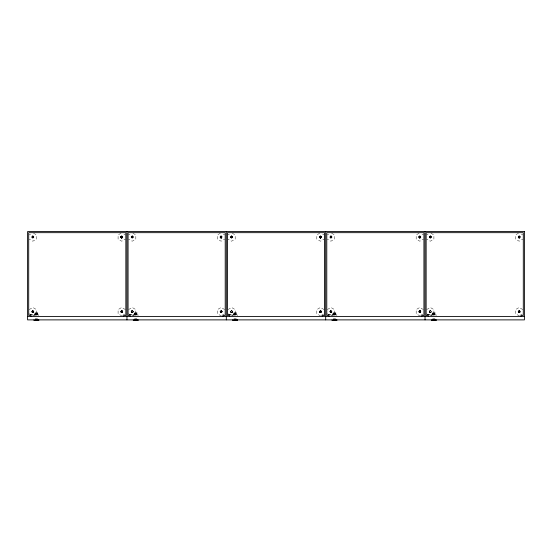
<?xml version="1.0" encoding="UTF-8"?>
<svg xmlns="http://www.w3.org/2000/svg" width="552" height="552" viewBox="0 0 552 552"><rect width="100%" height="100%" fill="white"/><g stroke="black" fill="none" stroke-linecap="round" stroke-linejoin="round"><path stroke-width="0.41" stroke-dasharray="2.76 2.07" d="M30.243 314.909L30.25 314.247M30.532 314.909L30.532 314.247M33.872 237.201L33.665 237.167A0.842 0.842 0 0 1 32.002 237.167L31.795 237.201A1.049 1.049 0 0 0 33.872 237.201L33.872 236.836A1.049 1.049 0 0 0 31.795 236.836L33.196 238.009M34.183 315.406L34.183 315.019M35.369 314.909L35.369 314.247M35.376 314.026L35.376 312.922M35.521 314.916L35.521 314.254M35.666 314.033L35.666 312.929M35.901 314.033L35.901 312.929M36.846 314.916L36.846 314.254M36.874 314.033L36.874 312.929M37.129 314.916L37.129 314.254M37.108 314.033L37.108 312.929M37.281 314.916L37.281 314.254M37.398 314.033L37.398 312.929M38.04 314.916L38.04 314.254M38.585 315.413L38.585 315.026M122.765 311.852L122.558 311.818A0.842 0.842 0 0 1 120.895 311.818L120.688 311.852A1.049 1.049 0 0 0 122.765 311.852L122.765 311.487A1.049 1.049 0 0 0 120.688 311.487L122.089 312.66M120.688 237.201L120.895 236.87L120.688 237.201A1.049 1.049 0 0 0 122.765 237.201L122.765 236.836A1.049 1.049 0 0 0 120.688 236.836L122.089 236.028M121.364 238.009L122.765 236.836M129.603 314.909L129.61 314.247M129.892 314.909L129.892 314.247M133.232 237.201L133.025 237.167A0.842 0.842 0 0 1 131.362 237.167L131.155 237.201A1.049 1.049 0 0 0 133.232 237.201L133.232 236.836A1.049 1.049 0 0 0 131.155 236.836L132.556 238.009M133.543 315.406L133.543 315.019M134.729 314.909L134.729 314.247M134.736 314.026L134.736 312.922M134.881 314.916L134.881 314.254M135.026 314.033L135.026 312.929M135.261 314.033L135.261 312.929M136.206 314.916L136.206 314.254M136.234 314.033L136.234 312.929M136.489 314.916L136.489 314.254M136.468 314.033L136.468 312.929M136.641 314.916L136.641 314.254M136.758 314.033L136.758 312.929M137.4 314.916L137.4 314.254M137.945 315.413L137.945 315.026M222.125 311.852L221.918 311.818A0.842 0.842 0 0 1 220.255 311.818L220.048 311.852A1.049 1.049 0 0 0 222.125 311.852L222.125 311.487A1.049 1.049 0 0 0 220.048 311.487L221.449 312.66M220.048 237.201L220.255 236.87L220.048 237.201A1.049 1.049 0 0 0 222.125 237.201L222.125 236.836A1.049 1.049 0 0 0 220.048 236.836L221.449 236.028M220.724 238.009L222.125 236.836M228.963 314.909L228.97 314.247M229.252 314.909L229.252 314.247M232.592 237.201L232.385 237.167A0.842 0.842 0 0 1 230.722 237.167L230.515 237.201A1.049 1.049 0 0 0 232.592 237.201L232.592 236.836A1.049 1.049 0 0 0 230.515 236.836L231.916 238.009M232.903 315.406L232.903 315.019M234.089 314.909L234.089 314.247M234.096 314.026L234.096 312.922M234.241 314.916L234.241 314.254M234.386 314.033L234.386 312.929M234.621 314.033L234.621 312.929M235.566 314.916L235.566 314.254M235.594 314.033L235.594 312.929M235.849 314.916L235.849 314.254M235.828 314.033L235.828 312.929M236.001 314.916L236.001 314.254M236.118 314.033L236.118 312.929M236.76 314.916L236.76 314.254M237.305 315.413L237.305 315.026M321.485 311.852L321.278 311.818A0.842 0.842 0 0 1 319.615 311.818L319.408 311.852A1.049 1.049 0 0 0 321.485 311.852L321.485 311.487A1.049 1.049 0 0 0 319.408 311.487L320.809 312.66M319.408 237.201L319.615 236.87L319.408 237.201A1.049 1.049 0 0 0 321.485 237.201L321.485 236.836A1.049 1.049 0 0 0 319.408 236.836L320.809 236.028M320.084 238.009L321.485 236.836M328.323 314.909L328.33 314.247M328.612 314.909L328.612 314.247M331.952 237.201L331.745 237.167A0.842 0.842 0 0 1 330.082 237.167L329.875 237.201A1.049 1.049 0 0 0 331.952 237.201L331.952 236.836A1.049 1.049 0 0 0 329.875 236.836L331.276 238.009M332.263 315.406L332.263 315.019M333.449 314.909L333.449 314.247M333.456 314.026L333.456 312.922M333.601 314.916L333.601 314.254M333.746 314.033L333.746 312.929M333.981 314.033L333.981 312.929M334.926 314.916L334.926 314.254M334.954 314.033L334.954 312.929M335.209 314.916L335.209 314.254M335.188 314.033L335.188 312.929M335.361 314.916L335.361 314.254M335.478 314.033L335.478 312.929M336.12 314.916L336.12 314.254M336.665 315.413L336.665 315.026M420.845 311.852L420.638 311.818A0.842 0.842 0 0 1 418.975 311.818L418.768 311.852A1.049 1.049 0 0 0 420.845 311.852L420.845 311.487A1.049 1.049 0 0 0 418.768 311.487L420.169 312.66M418.768 237.201L418.975 236.87L418.768 237.201A1.049 1.049 0 0 0 420.845 237.201L420.845 236.836A1.049 1.049 0 0 0 418.768 236.836L420.169 236.028M419.444 238.009L420.845 236.836M427.683 314.909L427.69 314.247M427.972 314.909L427.972 314.247M431.312 237.201L431.105 237.167A0.842 0.842 0 0 1 429.442 237.167L429.235 237.201A1.049 1.049 0 0 0 431.312 237.201L431.312 236.836A1.049 1.049 0 0 0 429.235 236.836L430.636 238.009M431.623 315.406L431.623 315.019M432.809 314.909L432.809 314.247M432.816 314.026L432.816 312.922M432.961 314.916L432.961 314.254M433.106 314.033L433.106 312.929M433.341 314.033L433.341 312.929M434.286 314.916L434.286 314.254M434.314 314.033L434.314 312.929M434.569 314.916L434.569 314.254M434.548 314.033L434.548 312.929M434.721 314.916L434.721 314.254M434.838 314.033L434.838 312.929M435.48 314.916L435.48 314.254M436.025 315.413L436.025 315.026M520.205 311.852L519.998 311.818A0.842 0.842 0 0 1 518.335 311.818L518.128 311.852A1.049 1.049 0 0 0 520.205 311.852L520.205 311.487A1.049 1.049 0 0 0 518.128 311.487L519.529 312.66M518.128 237.201L518.335 236.87L518.128 237.201A1.049 1.049 0 0 0 520.205 237.201L520.205 236.836A1.049 1.049 0 0 0 518.128 236.836L519.529 236.028M518.804 238.009L520.205 236.836M32.471 312.66C34.334 312.715 30.815 312.708 31.919 311.142L32.83 310.617L33.741 311.142L33.872 311.852L33.196 312.66M33.196 310.679L32.154 310.866L32.83 310.617L33.741 311.142L33.506 310.866M131.831 312.66C133.694 312.715 130.175 312.708 131.279 311.142L132.19 310.617L133.101 311.142L133.232 311.852L132.556 312.66M132.556 310.679L131.514 310.866L132.19 310.617L133.101 311.142L132.866 310.866M231.191 312.66C233.054 312.715 229.535 312.708 230.639 311.142C231.619 309.541 233.662 311.977 231.916 312.66M231.916 310.679L230.75 311.204L230.874 312.473M330.551 312.66C332.366 312.984 331.98 309.672 330.234 310.866C328.468 313.108 333.36 313.108 331.586 310.866M331.276 310.679L330.551 310.679M429.911 312.66C431.726 312.984 431.34 309.672 429.594 310.866C427.828 313.108 432.72 313.108 430.946 310.866M430.636 310.679L429.911 310.679M32.154 312.473L32.154 310.866M33.506 312.473L33.637 311.204M131.514 312.473L131.514 310.866M132.866 312.473L132.998 311.204M232.226 312.473L232.226 310.866M330.234 312.473L330.234 310.866M429.594 312.473L429.594 310.866M31.726 237.015L32.83 235.911L33.934 237.015L32.83 238.119L31.726 237.015L33.196 236.028M120.819 237.546L121.73 238.071L122.779 237.015L121.73 235.911L120.626 237.015L121.73 238.119L122.834 237.015L121.364 236.028M131.086 237.015L132.19 235.911L133.294 237.015L132.19 238.119L131.086 237.015L132.556 236.028M122.089 310.679L120.626 311.673L121.73 312.777L122.641 312.197M121.364 312.66L122.779 311.673L121.364 310.679M120.819 312.197L121.73 312.722L122.834 311.673L121.73 310.617L120.819 311.142M132.998 312.135L132.19 312.722L131.086 311.673L132.19 310.569L133.294 311.673L132.19 312.777L131.39 312.135M131.141 311.673L132.19 310.741M220.179 237.546L221.09 238.071L222.139 237.015L221.09 235.911L219.986 237.015L221.09 238.119L222.194 237.015L220.724 236.028M231.916 236.028L230.501 237.015L231.55 238.119L232.654 237.015L231.55 235.911L230.446 237.015L231.55 238.071L232.461 237.546M221.449 310.679L219.986 311.673L221.09 312.777L222.001 312.197M220.724 312.66L222.139 311.673L220.724 310.679M220.179 312.197L221.09 312.722L222.194 311.673L221.09 310.617L220.179 311.142M232.357 311.204L231.55 310.617L230.446 311.673L231.55 312.777L232.357 312.135M230.75 312.135L231.55 312.722L232.654 311.673L231.55 310.569L230.501 311.673L231.55 312.722L232.468 311.832M319.539 237.546L320.45 238.071L321.499 237.015L320.45 235.911L319.346 237.015L320.45 238.119L321.554 237.015L320.084 236.028M331.276 236.028L329.861 237.015L330.91 238.119L332.014 237.015L330.91 235.911L329.806 237.015L330.91 238.071L331.821 237.546M320.809 310.679L319.346 311.673L320.45 312.777L321.361 312.197M320.084 312.66L321.499 311.673L320.084 310.679M319.539 312.197L320.45 312.722L321.554 311.673L320.45 310.617L319.539 311.142M331.717 311.204L330.91 310.617L329.806 311.673L330.91 312.777L331.717 312.135M330.11 312.135L330.91 312.722L332.014 311.673L330.91 310.569L329.861 311.673L330.91 312.722L331.828 311.832M420.914 237.015L419.81 238.119L418.706 237.015L419.81 235.911L420.914 237.015L419.444 236.028M430.636 236.028L429.221 237.015L430.27 238.119L431.374 237.015L430.27 235.911L429.166 237.015L430.27 238.071L431.181 237.546M420.169 310.679L418.706 311.673L419.81 312.777L420.721 312.197M419.444 310.679L420.914 311.673L419.444 312.66M431.077 311.204L430.27 310.617L429.166 311.673L430.27 312.777L431.077 312.135M429.47 312.135L430.27 312.722L431.374 311.673L430.27 310.569L429.221 311.673L430.27 312.722L431.188 311.832M520.274 237.015L519.17 238.119L518.066 237.015L519.17 235.911L520.274 237.015L518.804 236.028M132.19 310.617L131.279 311.507M231.55 310.741L230.639 311.507M330.91 310.741L329.999 311.507M430.27 310.741L429.359 311.507M32.106 236.594L32.83 236.07L33.375 236.373L32.547 236.228M33.562 237.436L32.83 237.967L32.292 237.664L33.12 237.808M131.466 236.594L132.19 236.07L132.735 236.373L131.907 236.228M132.922 237.436L132.19 237.967L131.652 237.664L132.48 237.808M120.998 311.252L122.013 310.88M122.454 312.094L121.73 312.618L121.185 312.315L122.013 312.46M230.826 236.594L231.55 236.07L232.095 236.373L231.267 236.228M232.282 237.436L231.55 237.967L231.012 237.664L231.84 237.808M220.358 311.252L221.373 310.88M221.814 312.094L221.09 312.618L220.545 312.315L221.373 312.46M330.186 236.594L330.91 236.07L331.455 236.373L330.627 236.228M331.642 237.436L330.91 237.967L330.372 237.664L331.2 237.808M319.718 311.252L320.733 310.88M321.174 312.094L320.45 312.618L319.905 312.315L320.733 312.46M429.546 236.594L430.27 236.07L430.815 236.373L429.987 236.228M431.002 237.436L430.27 237.967L429.732 237.664L430.56 237.808M419.078 311.252L420.093 310.88M420.534 312.094L419.81 312.618L419.265 312.315L420.093 312.46M518.438 311.252L519.453 310.88M519.894 312.094L519.17 312.618L518.625 312.315L519.453 312.46M120.998 236.594L121.73 236.07L122.268 236.373L121.44 236.228M122.454 237.443L121.73 237.967L121.185 237.664L122.013 237.808M220.358 236.594L221.09 236.07L221.628 236.373L220.8 236.228M221.814 237.443L221.09 237.967L220.545 237.664L221.373 237.808M319.718 236.594L320.45 236.07L320.988 236.373L320.16 236.228M321.174 237.443L320.45 237.967L319.905 237.664L320.733 237.808M419.078 236.594L419.81 236.07L420.348 236.373L419.52 236.228M420.534 237.443L419.81 237.967L419.265 237.664L420.093 237.808M518.438 236.594L519.17 236.07L519.708 236.373L518.88 236.228M519.894 237.443L519.17 237.967L518.625 237.664L519.453 237.808M29.201 234.917L30.65 234.082M31.919 236.491L32.83 235.966L33.741 236.491M33.741 237.546L32.471 238.009M120.998 233.241L118.093 234.917L118.093 239.113L121.73 241.21L125.359 239.113M120.819 236.491L121.73 235.966L122.641 236.491M120.998 237.436L121.73 237.967L122.268 237.664L121.73 238.071L122.641 237.546M128.561 234.917L130.01 234.082M131.279 236.491L132.19 235.966L133.101 236.491M133.101 237.546L131.831 238.009M29.201 309.575L32.83 307.478L36.466 309.575L36.466 313.771L32.83 315.868M32.03 312.135L32.83 312.722L33.637 312.135M220.358 233.241L217.453 234.917L217.453 239.113L221.09 241.21L224.719 239.113M220.179 236.491L221.09 235.966L222.001 236.491M220.358 237.436L221.09 237.967L221.628 237.664L221.09 238.071L222.001 237.546M227.921 234.917L229.37 234.082M230.639 236.491L231.55 235.966L232.461 236.491M128.561 309.575L132.19 307.478L135.826 309.575L135.826 313.771L132.19 315.868M122.454 315.447L125.359 313.771M319.718 233.241L316.813 234.917L316.813 239.113L320.45 241.21L324.079 239.113M319.539 236.491L320.45 235.966L321.361 236.491M319.718 237.436L320.45 237.967L320.988 237.664L320.45 238.071L321.361 237.546M327.281 234.917L328.73 234.082M329.999 236.491L330.91 235.966L331.821 236.491M227.921 309.575L231.55 307.478L235.186 309.575L235.186 313.771L231.55 315.868M221.814 315.447L224.719 313.771M231.55 310.617L230.75 311.204M419.078 233.241L416.173 234.917L416.173 239.113L419.81 241.21L423.439 239.113M418.899 236.491L419.81 235.966L420.721 236.491M420.721 237.546L419.81 238.071L418.899 237.546M426.641 234.917L428.09 234.082M429.359 236.491L430.27 235.966L431.181 236.491M327.281 309.575L330.91 307.478L334.546 309.575L334.546 313.771L330.91 315.868M321.174 315.447L324.079 313.771M330.91 310.617L330.11 311.204M518.438 233.241L515.533 234.917L515.533 239.113L519.17 241.21L522.799 239.113M518.259 236.491L519.17 235.966L520.081 236.491M520.081 237.546L519.17 238.071L518.259 237.546M418.899 311.142L419.81 310.617L420.721 311.142M426.641 309.575L430.27 307.478L433.906 309.575L433.906 313.771L430.27 315.868M420.534 315.447L423.439 313.771M430.27 310.617L429.47 311.204M518.259 311.142L519.529 310.679M520.081 312.197L518.804 312.66M519.894 315.447L522.799 313.771M33.12 236.228L32.292 236.373L32.83 236.07L33.562 236.594M32.547 237.808L33.375 237.664L32.83 237.967L32.106 237.443M122.013 236.228L121.185 236.373L121.73 236.07L122.454 236.594M132.48 236.228L131.652 236.373L132.19 236.07L132.922 236.594M131.907 237.808L132.735 237.664L132.19 237.967L131.466 237.443M221.373 236.228L220.545 236.373L221.09 236.07L221.814 236.594M231.84 236.228L231.012 236.373L231.55 236.07L232.282 236.594M231.267 237.808L232.095 237.664L231.55 237.967L230.826 237.443M320.733 236.228L319.905 236.373L320.45 236.07L321.174 236.594M331.2 236.228L330.372 236.373L330.91 236.07L331.642 236.594M330.627 237.808L331.455 237.664L330.91 237.967L330.186 237.443M420.093 236.228L419.265 236.373L419.81 236.07L420.534 236.594M419.52 237.808L420.348 237.664L419.81 237.967L419.078 237.436M430.56 236.228L429.732 236.373L430.27 236.07L431.002 236.594M429.987 237.808L430.815 237.664L430.27 237.967L429.546 237.443M519.453 236.228L518.625 236.373L519.17 236.07L519.894 236.594M518.88 237.808L519.708 237.664L519.17 237.967L518.438 237.436M121.44 310.88L122.454 311.245M220.8 310.88L221.814 311.245M320.16 310.88L321.174 311.245M419.52 310.88L420.534 311.245M518.88 310.88L519.894 311.245M32.471 236.028L33.665 236.87A0.842 0.842 0 0 0 32.002 236.87L31.795 236.836M131.831 236.028L133.025 236.87A0.842 0.842 0 0 0 131.362 236.87L131.155 236.836M121.73 238.071L122.089 238.009M231.191 236.028L232.385 236.87A0.842 0.842 0 0 0 230.722 236.87L230.515 236.836M221.09 238.071L221.449 238.009M330.551 236.028L331.745 236.87A0.842 0.842 0 0 0 330.082 236.87L329.875 236.836M320.45 238.071L320.809 238.009M429.911 236.028L431.105 236.87A0.842 0.842 0 0 0 429.442 236.87L429.235 236.836M420.169 238.009L419.81 237.864M519.529 238.009L519.17 237.864M518.804 310.679L520.081 311.142M120.688 311.487L120.895 311.521A0.842 0.842 0 0 1 122.558 311.521L121.73 310.824M220.048 311.487L220.255 311.521A0.842 0.842 0 0 1 221.918 311.521L221.09 310.824M319.408 311.487L319.615 311.521A0.842 0.842 0 0 1 321.278 311.521L320.45 310.824M418.768 311.487L418.975 311.521A0.842 0.842 0 0 1 420.638 311.521L419.81 310.824M518.128 311.487L518.335 311.521A0.842 0.842 0 0 1 519.998 311.521L519.17 310.617L518.066 311.673L519.17 312.777L520.274 311.673L519.17 310.824M426.937 314.247L435.576 314.254L435.576 314.916L428.794 314.909M327.577 314.247L336.216 314.254L336.216 314.916L329.434 314.909M228.217 314.247L236.856 314.254L236.856 314.916L230.074 314.909M128.857 314.247L137.496 314.254L137.496 314.916L130.714 314.909M29.497 314.247L38.136 314.254L38.136 314.916L31.354 314.909M431.257 315.019L436.397 315.026M331.897 315.019L337.037 315.026M232.537 315.019L237.677 315.026M133.177 315.019L138.317 315.026M33.817 315.019L38.957 315.026M432.637 318.228L435.017 318.235M333.277 318.228L335.657 318.235M233.917 318.228L236.297 318.235M134.557 318.228L136.937 318.235M35.197 318.228L37.577 318.235M429.911 238.009L430.27 237.864M330.551 238.009L330.91 237.864M231.191 238.009L231.55 237.864M133.108 311.832L132.19 312.598M31.919 311.507L32.83 310.617L33.934 311.673L32.83 312.777L31.726 311.673L32.83 310.741M33.748 311.832L32.83 312.598M518.88 312.46L519.708 312.315L519.17 312.618L518.438 312.094M419.52 312.46L420.348 312.315L419.81 312.618L419.078 312.094M320.16 312.46L320.988 312.315L320.45 312.618L319.718 312.094M220.8 312.46L221.628 312.315L221.09 312.618L220.358 312.094M121.44 312.46L122.268 312.315L121.73 312.618L120.998 312.094M521.35 234.082L522.799 234.917M431.002 233.241L433.906 234.917L433.906 239.113L430.27 241.21L426.641 239.113M429.359 237.546L430.27 238.071M421.99 234.082L423.439 234.917M522.799 309.575L519.17 307.478L515.533 309.575L515.533 313.771L519.17 315.868M518.259 312.197L519.17 312.515M331.642 233.241L334.546 234.917L334.546 239.113L330.91 241.21L327.281 239.113M329.999 237.546L330.91 238.071M322.63 234.082L324.079 234.917M423.439 309.575L419.81 307.478L416.173 309.575L416.173 313.771L419.81 315.868M426.641 313.771L429.546 315.447M418.899 312.197L419.81 312.515M232.282 233.241L235.186 234.917L235.186 239.113L231.55 241.21L227.921 239.113M230.639 237.546L231.55 238.071M223.27 234.082L224.719 234.917M324.079 309.575L320.45 307.478L316.813 309.575L316.813 313.771L320.45 315.868M327.281 313.771L330.186 315.447M320.45 310.617L321.361 311.142M132.922 233.241L135.826 234.917L135.826 239.113L132.19 241.21L128.561 239.113M131.279 237.546L132.19 237.864M123.91 234.082L125.359 234.917M224.719 309.575L221.09 307.478L217.453 309.575L217.453 313.771L221.09 315.868M227.921 313.771L230.826 315.447M221.09 310.617L222.001 311.142M33.562 233.241L36.466 234.917L36.466 239.113L32.83 241.21L29.201 239.113M31.919 237.546L32.83 237.864M125.359 309.575L121.73 307.478L118.093 309.575L118.093 313.771L121.73 315.868M128.561 313.771L131.466 315.447M121.73 310.617L122.641 311.142M29.201 313.771L32.106 315.447M419.81 310.617L420.859 311.673M122.558 237.167A0.842 0.842 0 0 1 120.895 237.167M120.895 236.87A0.842 0.842 0 0 1 122.558 236.87M221.918 237.167A0.842 0.842 0 0 1 220.255 237.167M220.255 236.87A0.842 0.842 0 0 1 221.918 236.87M321.278 237.167A0.842 0.842 0 0 1 319.615 237.167M319.615 236.87A0.842 0.842 0 0 1 321.278 236.87M519.998 237.167A0.842 0.842 0 0 1 518.335 237.167M518.335 236.87A0.842 0.842 0 0 1 519.998 236.87M420.638 237.167A0.842 0.842 0 0 1 418.975 237.167M418.975 236.87A0.842 0.842 0 0 1 420.638 236.87M34.886 312.922L34.886 314.026L37.888 314.033L37.888 312.929L34.886 312.922M134.246 312.922L134.246 314.026L137.248 314.033L137.248 312.929L134.246 312.922M233.606 312.922L233.606 314.026L236.608 314.033L236.608 312.929L233.606 312.922M332.966 312.922L332.966 314.026L335.968 314.033L335.968 312.929L332.966 312.922M432.326 312.922L432.326 314.026L435.328 314.033L435.328 312.929L432.326 312.922"/><path stroke-width="0.83" d="M33.962 319.884L33.962 320.429L38.799 320.436L38.799 319.884L36.17 319.884M35.19 320.429L35.19 319.884M37.57 320.436L37.57 319.884M133.322 319.884L133.322 320.429L138.159 320.436L138.159 319.884L135.53 319.884M134.55 320.429L134.55 319.884M136.93 320.436L136.93 319.884M232.682 319.884L232.682 320.429L237.519 320.436L237.519 319.884L234.89 319.884M233.91 320.429L233.91 319.884M236.29 320.436L236.29 319.884M332.042 319.884L332.042 320.429L336.879 320.436L336.879 319.884L334.25 319.884M333.27 320.429L333.27 319.884M335.65 320.436L335.65 319.884M431.402 319.884L431.402 320.429L436.239 320.436L436.239 319.884L433.61 319.884M432.63 320.429L432.63 319.884M435.01 320.436L435.01 319.884M27.6 316.572L524.4 316.572M432.63 320.181L435.017 320.181M333.27 320.181L335.657 320.181M233.91 320.181L236.297 320.181M35.19 320.181L37.577 320.181M134.55 320.181L136.937 320.181M521.088 316.572L521.088 315.468L523.296 315.468L523.296 232.668L426.144 232.668L426.144 315.468L428.352 315.468L428.352 316.572M425.04 231.564L425.04 319.884M421.728 316.572L421.728 315.468L423.936 315.468L423.936 232.668L326.784 232.668L326.784 315.468L328.992 315.468L328.992 316.572M325.68 231.564L325.68 319.884M322.368 316.572L322.368 315.468L324.576 315.468L324.576 232.668L227.424 232.668L227.424 315.468L229.632 315.468L229.632 316.572M226.32 231.564L226.32 319.884M223.008 316.572L223.008 315.468L225.216 315.468L225.216 232.668L128.064 232.668L128.064 315.468L130.272 315.468L130.272 316.572M126.96 231.564L126.96 319.884M123.648 316.572L123.648 315.468L125.856 315.468L125.856 232.668L28.704 232.668L28.704 315.468L30.912 315.468L30.912 316.572M524.4 231.564L27.6 231.564L27.6 319.884L524.4 319.884L524.4 231.564"/></g></svg>
